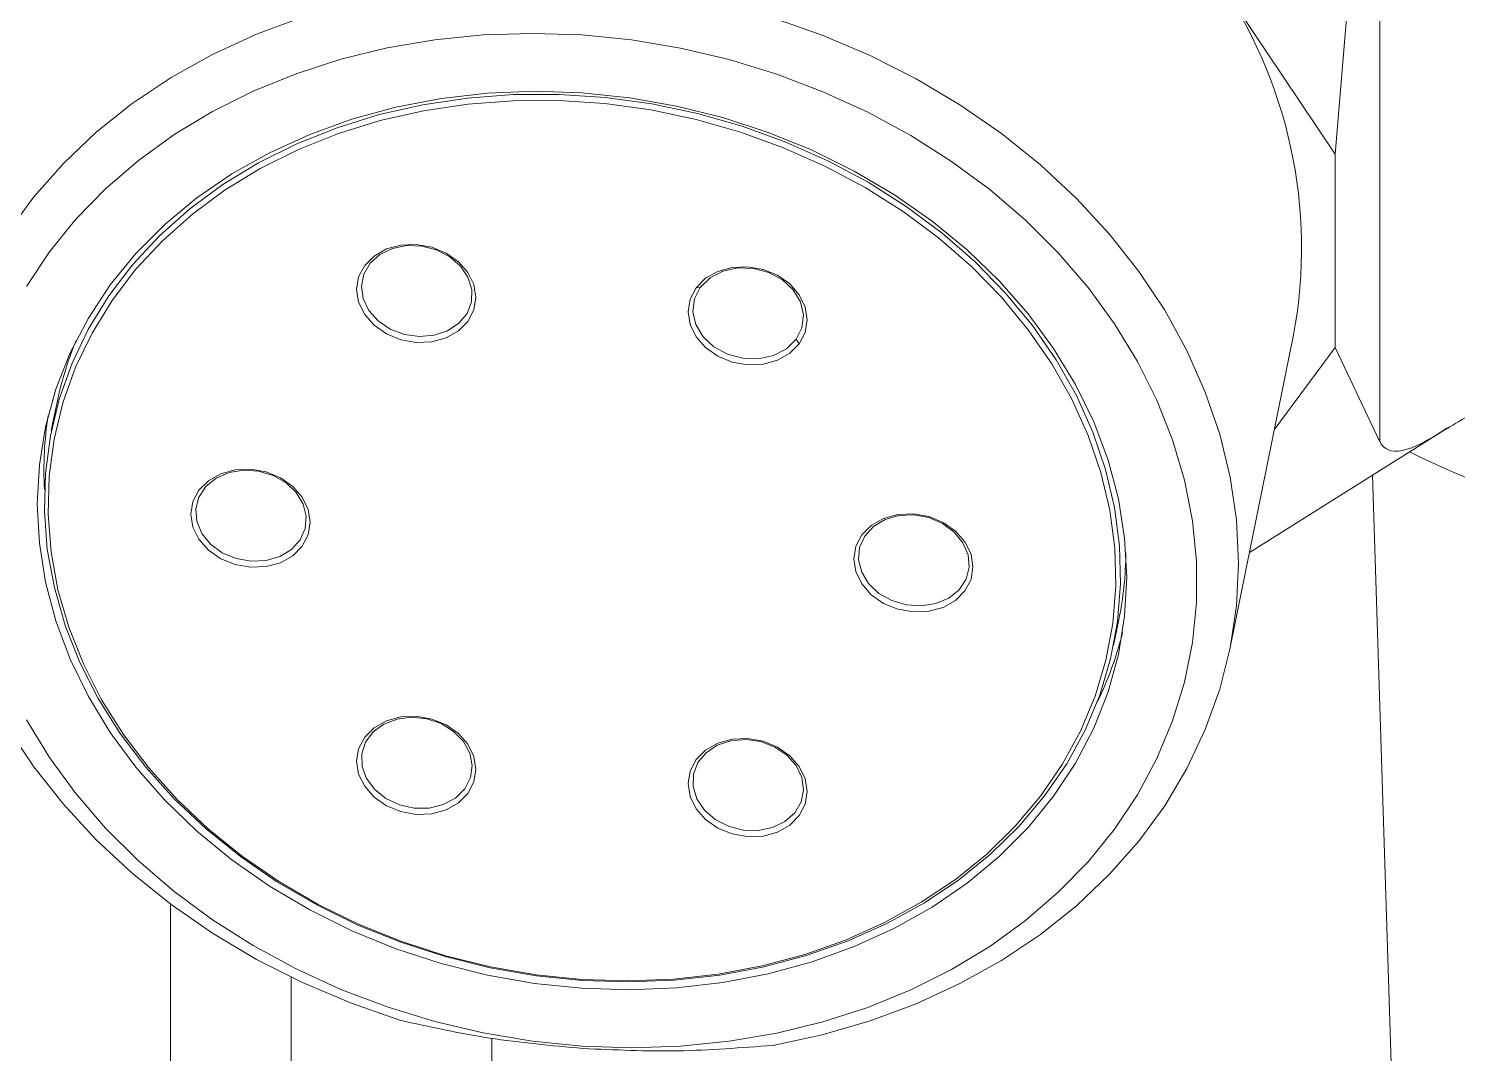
# Model space of a CAD drawing. Header units: millimetres. Extents: x -133 to 8217, y -787 to 7844.
# Drawn here: x 6710.4 to 6836.2, y 5958.1 to 6048.3 of the extents above; entities that cross this region are included whole.
import ezdxf

# ---------------------------------------------------------------- set-up
doc = ezdxf.new("R2010")
doc.units = ezdxf.units.MM
doc.header["$MEASUREMENT"] = 0
doc.layers.add('00_pen 0.20', color=4, linetype='Continuous')

msp = doc.modelspace()

# ---------------------------------------------------------------- linework, layer by layer
at = {"layer": '00_pen 0.20', "lineweight": 15}
for p, q in [((6825.42, 6037.29), (6829.35, 6084.42)), ((6829.35, 6011.98), (6829.35, 6084.42)), ((6814.83, 6053.09), (6825.42, 6037.29)), ((6825.42, 6020.27), (6825.42, 6037.29)), ((6769.55, 6025.56), (6769.18, 6025.52)), ((6778.27, 6020.6), (6777.99, 6020.99)), ((6816.16, 5993.72), (6821.76, 6021.39)), ((6825.42, 6020.27), (6820.06, 6013.01)), ((6829.35, 6011.98), (6825.42, 6020.27)), ((6712.9, 6015.19), (6712.44, 6012.95)), ((6817.88, 6002.22), (6835.26, 6013.14)), ((6835.26, 6013.14), (6835.27, 6013.19)), ((6835.27, 6013.13), (6835.26, 6013.14)), ((6835.27, 6013.13), (6835.27, 6013.19)), ((6828.72, 6009.03), (6831.01, 5936.21)), ((6805.93, 5994.04), (6806.38, 5996.29)), ((6722.93, 5873.82), (6722.93, 5971.29)), ((6733.54, 5964.85), (6733.54, 5900.35)), ((6751.21, 5959.47), (6751.21, 5890.15))]:
    msp.add_line(p, q, dxfattribs=at)
at = {"layer": '00_pen 0.20', "lineweight": 15, "flags": 128}
for points in [[(6743.11, 6051.49), (6738.77, 6050.56), (6734.55, 6049.34), (6730.5, 6047.83), (6726.64, 6046.06), (6722.98, 6044.02), (6719.56, 6041.73), (6716.39, 6039.21), (6713.5, 6036.47), (6710.91, 6033.53), (6708.62, 6030.4)], [(6775.94, 6049.28), (6780.28, 6047.76), (6784.5, 6045.97), (6788.55, 6043.92), (6792.41, 6041.62), (6796.07, 6039.09), (6799.49, 6036.34), (6802.66, 6033.39), (6805.55, 6030.26), (6808.14, 6026.97), (6810.43, 6023.54), (6812.38, 6019.99), (6814, 6016.35), (6815.27, 6012.64), (6816.19, 6008.87), (6816.74, 6005.09), (6816.92, 6001.3), (6816.74, 5997.54), (6816.19, 5993.83), (6815.27, 5990.19), (6814, 5986.65), (6812.38, 5983.22), (6810.43, 5979.94), (6808.14, 5976.82), (6805.55, 5973.88), (6802.66, 5971.14), (6799.49, 5968.61), (6796.07, 5966.33), (6792.41, 5964.29), (6788.55, 5962.51), (6784.5, 5961), (6780.28, 5959.78), (6775.94, 5958.85)], [(6710.25, 6025.64), (6712.28, 6028.68), (6714.61, 6031.55), (6717.22, 6034.24), (6720.11, 6036.73), (6723.26, 6039), (6726.63, 6041.03), (6730.22, 6042.83), (6733.99, 6044.36), (6737.93, 6045.64), (6742.01, 6046.63), (6746.19, 6047.35), (6750.46, 6047.77), (6754.79, 6047.91), (6759.14, 6047.77)], [(6759.14, 6047.77), (6763.5, 6047.33), (6767.82, 6046.6), (6772.09, 6045.6), (6776.28, 6044.32), (6780.35, 6042.78), (6784.29, 6040.97), (6788.07, 6038.93), (6791.65, 6036.65), (6795.03, 6034.16), (6798.17, 6031.47), (6801.06, 6028.59), (6803.68, 6025.55), (6806.01, 6022.36), (6808.03, 6019.05), (6809.74, 6015.64), (6811.12, 6012.15), (6812.16, 6008.6), (6812.86, 6005.02), (6813.21, 6001.43), (6813.21, 5997.84), (6812.86, 5994.3), (6812.16, 5990.81), (6811.12, 5987.4), (6809.74, 5984.09), (6808.03, 5980.91), (6806.01, 5977.88), (6803.68, 5975), (6801.06, 5972.32), (6798.17, 5969.83), (6795.03, 5967.56), (6791.65, 5965.52), (6788.07, 5963.73), (6784.29, 5962.19), (6780.35, 5960.92), (6776.28, 5959.93), (6772.09, 5959.21), (6767.82, 5958.78), (6763.5, 5958.64), (6759.14, 5958.79)], [(6759.14, 6042.68), (6754.96, 6042.82), (6750.82, 6042.65), (6746.74, 6042.18), (6742.75, 6041.41), (6738.88, 6040.36), (6735.18, 6039.02), (6731.65, 6037.41), (6728.33, 6035.54), (6725.25, 6033.43), (6722.42, 6031.08), (6719.88, 6028.53), (6717.63, 6025.78), (6715.7, 6022.86), (6714.1, 6019.79), (6712.84, 6016.6), (6711.94, 6013.3), (6711.39, 6009.93), (6711.21, 6006.51), (6711.39, 6003.06), (6711.94, 5999.62), (6712.84, 5996.2), (6714.1, 5992.84), (6715.7, 5989.55), (6717.63, 5986.37), (6719.88, 5983.32), (6722.42, 5980.42), (6725.25, 5977.7), (6728.33, 5975.17), (6731.65, 5972.85), (6735.18, 5970.77), (6738.88, 5968.93), (6742.75, 5967.35), (6746.74, 5966.05), (6750.82, 5965.03), (6754.96, 5964.3), (6759.14, 5963.87)], [(6759.19, 5964.56), (6763.26, 5964.43), (6767.3, 5964.59), (6771.28, 5965.03), (6775.17, 5965.76), (6778.95, 5966.78), (6782.58, 5968.06), (6786.03, 5969.6), (6789.28, 5971.4), (6792.32, 5973.43), (6795.11, 5975.69), (6797.63, 5978.15), (6799.86, 5980.8), (6801.8, 5983.62), (6803.42, 5986.59), (6804.71, 5989.68), (6805.67, 5992.87), (6806.28, 5996.14), (6806.54, 5999.47), (6806.45, 6002.82), (6806.02, 6006.18), (6805.23, 6009.52), (6804.11, 6012.82), (6802.65, 6016.05), (6800.87, 6019.18), (6798.78, 6022.2), (6796.4, 6025.08), (6793.74, 6027.8), (6790.83, 6030.34), (6787.68, 6032.68), (6784.33, 6034.81), (6780.78, 6036.7), (6777.08, 6038.35), (6773.24, 6039.74), (6769.3, 6040.86), (6765.28, 6041.7), (6761.22, 6042.26), (6757.15, 6042.54), (6753.09, 6042.52), (6749.07, 6042.22), (6745.13, 6041.63), (6741.3, 6040.76), (6737.59, 6039.61), (6734.05, 6038.19), (6730.69, 6036.52), (6727.54, 6034.6), (6724.63, 6032.46), (6721.97, 6030.1), (6719.59, 6027.54), (6717.5, 6024.8), (6715.72, 6021.91), (6714.27, 6018.88), (6713.14, 6015.73), (6712.36, 6012.5), (6711.92, 6009.19), (6711.83, 6005.85), (6712.09, 6002.49), (6712.71, 5999.14), (6713.66, 5995.81), (6714.95, 5992.55), (6716.57, 5989.37), (6718.51, 5986.29), (6720.75, 5983.34), (6723.27, 5980.53), (6726.06, 5977.9), (6729.09, 5975.46), (6732.34, 5973.22), (6735.8, 5971.21), (6739.43, 5969.44), (6743.2, 5967.92), (6747.09, 5966.66), (6751.07, 5965.68), (6755.11, 5964.98), (6759.19, 5964.56)], [(6759.14, 5963.87), (6763.32, 5963.74), (6767.47, 5963.91), (6771.55, 5964.38), (6775.54, 5965.14), (6779.4, 5966.2), (6783.11, 5967.54), (6786.64, 5969.15), (6789.95, 5971.01), (6793.04, 5973.13), (6795.86, 5975.47), (6798.41, 5978.03), (6800.65, 5980.78), (6802.59, 5983.7), (6804.19, 5986.76), (6805.44, 5989.96), (6806.35, 5993.25), (6806.89, 5996.63), (6807.08, 6000.05), (6806.89, 6003.49), (6806.35, 6006.94), (6805.44, 6010.36), (6804.19, 6013.72), (6802.59, 6017), (6800.65, 6020.18), (6798.41, 6023.23), (6795.86, 6026.13), (6793.04, 6028.86), (6789.95, 6031.39), (6786.64, 6033.7), (6783.11, 6035.79), (6779.4, 6037.63), (6775.54, 6039.2), (6771.55, 6040.51), (6767.47, 6041.52), (6763.32, 6042.25), (6759.14, 6042.68)], [(6759.14, 5964.65), (6763.18, 5964.52), (6767.19, 5964.68), (6771.14, 5965.12), (6775, 5965.85), (6778.75, 5966.85), (6782.34, 5968.12), (6785.77, 5969.66), (6789, 5971.44), (6792.01, 5973.46), (6794.77, 5975.69), (6797.28, 5978.14), (6799.49, 5980.77), (6801.41, 5983.56), (6803.02, 5986.5), (6804.3, 5989.57), (6805.25, 5992.74), (6805.86, 5995.98), (6806.12, 5999.28), (6806.03, 6002.61), (6805.6, 6005.94), (6804.82, 6009.26), (6803.7, 6012.53), (6802.26, 6015.73), (6800.49, 6018.84), (6798.42, 6021.83), (6796.06, 6024.69), (6793.42, 6027.39), (6790.53, 6029.91), (6787.41, 6032.23), (6784.08, 6034.34), (6780.56, 6036.21), (6776.89, 6037.85), (6773.08, 6039.23), (6769.18, 6040.34), (6765.19, 6041.18), (6761.16, 6041.73), (6757.12, 6042.01), (6753.09, 6041.99), (6749.11, 6041.69), (6745.2, 6041.11), (6741.39, 6040.24), (6737.72, 6039.1), (6734.2, 6037.7), (6730.87, 6036.04), (6727.75, 6034.14), (6724.86, 6032.01), (6722.23, 6029.66), (6719.86, 6027.13), (6717.79, 6024.41), (6716.03, 6021.54), (6714.58, 6018.53), (6713.46, 6015.41), (6712.69, 6012.21), (6712.25, 6008.93), (6712.16, 6005.61), (6712.43, 6002.28), (6713.03, 5998.95), (6713.98, 5995.66), (6715.26, 5992.42), (6716.87, 5989.26), (6718.79, 5986.21), (6721.01, 5983.28), (6723.51, 5980.5), (6726.28, 5977.89), (6729.28, 5975.46), (6732.51, 5973.25), (6735.94, 5971.25), (6739.54, 5969.49), (6743.28, 5967.99), (6747.14, 5966.74), (6751.09, 5965.76), (6755.1, 5965.06), (6759.14, 5964.65)], [(6744.56, 6029.34), (6745.92, 6029.1), (6747.18, 6028.58), (6748.27, 6027.82), (6749.1, 6026.88), (6749.63, 6025.8), (6749.81, 6024.67), (6749.63, 6023.57), (6749.1, 6022.56), (6748.27, 6021.72), (6747.18, 6021.11), (6745.92, 6020.77), (6744.56, 6020.71), (6743.2, 6020.95), (6741.94, 6021.47), (6740.85, 6022.22), (6740.02, 6023.17), (6739.49, 6024.25), (6739.31, 6025.38), (6739.49, 6026.48), (6740.02, 6027.49), (6740.85, 6028.32), (6741.94, 6028.94), (6743.2, 6029.28), (6744.56, 6029.34)], [(6740.39, 6023.53), (6741.2, 6022.61), (6742.27, 6021.89), (6743.51, 6021.42), (6744.83, 6021.23), (6746.13, 6021.34), (6747.32, 6021.74), (6748.31, 6022.4), (6749.03, 6023.27), (6749.41, 6024.28), (6749.44, 6025.37), (6749.11, 6026.45), (6748.45, 6027.44), (6747.5, 6028.26), (6746.34, 6028.87), (6745.05, 6029.2), (6743.72, 6029.24), (6742.46, 6028.98), (6741.36, 6028.45), (6740.5, 6027.68), (6739.95, 6026.72), (6739.74, 6025.66), (6739.89, 6024.57), (6740.39, 6023.53)], [(6769.18, 6025.52), (6770.01, 6026.36), (6771.1, 6026.97), (6772.37, 6027.32), (6773.72, 6027.37), (6775.08, 6027.13), (6776.35, 6026.62), (6777.44, 6025.86), (6778.27, 6024.91), (6778.79, 6023.83), (6778.97, 6022.71), (6778.79, 6021.6), (6778.27, 6020.6)], [(6777.99, 6020.99), (6778.5, 6022.01), (6778.63, 6023.14), (6778.37, 6024.28), (6777.73, 6025.33), (6776.78, 6026.22), (6775.58, 6026.87), (6774.23, 6027.23), (6772.85, 6027.27), (6771.54, 6026.99), (6770.41, 6026.4), (6769.55, 6025.56)], [(6778.27, 6020.6), (6777.44, 6019.76), (6776.35, 6019.15), (6775.08, 6018.8), (6773.72, 6018.74), (6772.37, 6018.98), (6771.1, 6019.5), (6770.01, 6020.26), (6769.18, 6021.21), (6768.66, 6022.28), (6768.48, 6023.41), (6768.66, 6024.52), (6769.18, 6025.52)], [(6769.55, 6025.56), (6769.04, 6024.54), (6768.91, 6023.41), (6769.17, 6022.28), (6769.8, 6021.22), (6770.76, 6020.33), (6771.96, 6019.68), (6773.31, 6019.32), (6774.69, 6019.28), (6776, 6019.57), (6777.13, 6020.15), (6777.99, 6020.99)], [(6729.98, 6009.56), (6731.34, 6009.32), (6732.6, 6008.8), (6733.69, 6008.04), (6734.52, 6007.09), (6735.05, 6006.02), (6735.23, 6004.89), (6735.05, 6003.79), (6734.52, 6002.78), (6733.69, 6001.94), (6732.6, 6001.33), (6731.34, 6000.99), (6729.98, 6000.93), (6728.62, 6001.17), (6727.35, 6001.68), (6726.27, 6002.44), (6725.43, 6003.39), (6724.91, 6004.47), (6724.73, 6005.6), (6724.91, 6006.7), (6725.43, 6007.71), (6726.27, 6008.54), (6727.35, 6009.16), (6728.62, 6009.5), (6729.98, 6009.56)], [(6730.02, 6001.46), (6731.34, 6001.52), (6732.55, 6001.87), (6733.58, 6002.49), (6734.35, 6003.33), (6734.79, 6004.33), (6734.88, 6005.41), (6734.61, 6006.49), (6734, 6007.5), (6733.1, 6008.36), (6731.96, 6009), (6730.69, 6009.38), (6729.36, 6009.47), (6728.08, 6009.26), (6726.95, 6008.77), (6726.04, 6008.04), (6725.43, 6007.11), (6725.16, 6006.06), (6725.25, 6004.97), (6725.7, 6003.91), (6726.46, 6002.97), (6727.49, 6002.21), (6728.71, 6001.7), (6730.02, 6001.46)], [(6788.31, 6005.63), (6789.66, 6005.39), (6790.93, 6004.87), (6792.02, 6004.11), (6792.85, 6003.16), (6793.38, 6002.09), (6793.55, 6000.96), (6793.38, 5999.85), (6792.85, 5998.85), (6792.02, 5998.01), (6790.93, 5997.4), (6789.66, 5997.05), (6788.31, 5997), (6786.95, 5997.24), (6785.68, 5997.75), (6784.6, 5998.51), (6783.76, 5999.46), (6783.24, 6000.54), (6783.06, 6001.67), (6783.24, 6002.77), (6783.76, 6003.78), (6784.6, 6004.61), (6785.68, 6005.23), (6786.95, 6005.57), (6788.31, 6005.63)], [(6788.35, 6005.53), (6787.04, 6005.47), (6785.82, 6005.12), (6784.79, 6004.5), (6784.03, 6003.66), (6783.58, 6002.67), (6783.49, 6001.59), (6783.76, 6000.5), (6784.37, 5999.49), (6785.28, 5998.63), (6786.41, 5997.99), (6787.69, 5997.61), (6789.01, 5997.52), (6790.29, 5997.73), (6791.42, 5998.22), (6792.33, 5998.95), (6792.94, 5999.88), (6793.21, 6000.93), (6793.12, 6002.02), (6792.67, 6003.08), (6791.91, 6004.02), (6790.88, 6004.78), (6789.66, 6005.3), (6788.35, 6005.53)], [(6708.62, 5986.8), (6710.91, 5983.37), (6713.5, 5980.08), (6716.39, 5976.95), (6719.56, 5974), (6722.98, 5971.25), (6726.64, 5968.72), (6730.5, 5966.42), (6734.55, 5964.37), (6738.77, 5962.58), (6743.11, 5961.06)], [(6759.14, 5958.79), (6754.79, 5959.23), (6750.46, 5959.95), (6746.19, 5960.96), (6742.01, 5962.24), (6737.93, 5963.78), (6733.99, 5965.58), (6730.22, 5967.63), (6726.63, 5969.9), (6723.26, 5972.4), (6720.11, 5975.09), (6717.22, 5977.97), (6714.61, 5981.01), (6712.28, 5984.19), (6710.25, 5987.5)], [(6744.56, 5987.81), (6745.92, 5987.57), (6747.18, 5987.06), (6748.27, 5986.3), (6749.1, 5985.35), (6749.63, 5984.27), (6749.81, 5983.14), (6749.63, 5982.04), (6749.1, 5981.03), (6748.27, 5980.2), (6747.18, 5979.58), (6745.92, 5979.24), (6744.56, 5979.18), (6743.2, 5979.42), (6741.94, 5979.94), (6740.85, 5980.7), (6740.02, 5981.65), (6739.49, 5982.72), (6739.31, 5983.85), (6739.49, 5984.96), (6740.02, 5985.96), (6740.85, 5986.8), (6741.94, 5987.41), (6743.2, 5987.76), (6744.56, 5987.81)], [(6748.82, 5981.43), (6749.32, 5982.41), (6749.47, 5983.48), (6749.26, 5984.57), (6748.71, 5985.6), (6747.85, 5986.48), (6746.75, 5987.17), (6745.49, 5987.59), (6744.16, 5987.73), (6742.87, 5987.57), (6741.71, 5987.13), (6740.76, 5986.43), (6740.1, 5985.53), (6739.77, 5984.5), (6739.8, 5983.4), (6740.18, 5982.34), (6740.9, 5981.37), (6741.89, 5980.58), (6743.08, 5980.02), (6744.38, 5979.73), (6745.7, 5979.74), (6746.94, 5980.05), (6748.01, 5980.62), (6748.82, 5981.43)], [(6773.72, 5985.85), (6775.08, 5985.61), (6776.35, 5985.09), (6777.44, 5984.33), (6778.27, 5983.38), (6778.79, 5982.31), (6778.97, 5981.18), (6778.79, 5980.07), (6778.27, 5979.07), (6777.44, 5978.23), (6776.35, 5977.62), (6775.08, 5977.27), (6773.72, 5977.22), (6772.37, 5977.46), (6771.1, 5977.97), (6770.01, 5978.73), (6769.18, 5979.68), (6768.66, 5980.76), (6768.48, 5981.89), (6768.66, 5982.99), (6769.18, 5984), (6770.01, 5984.83), (6771.1, 5985.44), (6772.37, 5985.79), (6773.72, 5985.85)], [(6777.99, 5983.47), (6777.17, 5984.38), (6776.11, 5985.1), (6774.87, 5985.58), (6773.55, 5985.76), (6772.24, 5985.65), (6771.05, 5985.26), (6770.06, 5984.6), (6769.35, 5983.73), (6768.96, 5982.71), (6768.93, 5981.62), (6769.26, 5980.54), (6769.92, 5979.55), (6770.87, 5978.73), (6772.03, 5978.13), (6773.33, 5977.79), (6774.65, 5977.75), (6775.91, 5978.01), (6777.01, 5978.54), (6777.87, 5979.32), (6778.43, 5980.27), (6778.64, 5981.33), (6778.49, 5982.42), (6777.99, 5983.47)]]:
    msp.add_lwpolyline(points, dxfattribs=at)
at = {"layer": '00_pen 0.20', "lineweight": 15}
for centre, radius, start, end in [((6780.74, 6029.02), 41.73, 349.4587, 35.2163), ((6743.81, 6008.93), 31.54, 157.7239, 168.5536), ((6743.93, 6009.42), 32.14, 171.2742, 182.9206), ((6874.12, 6096.72), 95.45, 243.8039, 263.7682), ((6775.49, 6002.53), 31.52, 348.5761, 359.4133), ((6775.5, 6003.04), 32.19, 334.2217, 345.8503)]:
    msp.add_arc(centre, radius, start, end, dxfattribs=at)
for centre, major_axis, ratio, start_param, end_param in [((6867.19, 6024.06), (38.06, 16.24), 0.10275, 2.325217, 2.520321), ((6867.19, 6063.31), (37.38, 51.9), 0.141704, 3.063549, 3.52478)]:
    msp.add_ellipse(centre, major_axis=major_axis, ratio=ratio, start_param=start_param, end_param=end_param, dxfattribs=at)
for points, knots in [([(6743.11, 5961.06), (6745.72, 5960.49), (6750.94, 5959.33), (6756.47, 5958.83), (6759.25, 5958.57)], [0, 0, 0, 0, 0.4983229, 1, 1, 1, 1]), ([(6759.25, 5958.57), (6762.03, 5958.45), (6767.61, 5958.2), (6773.16, 5958.64), (6775.94, 5958.85)], [0, 0, 0, 0, 0.498895, 1, 1, 1, 1])]:
    msp.add_open_spline(points, degree=3, knots=knots, dxfattribs=at)

doc.saveas('drawing.dxf')
